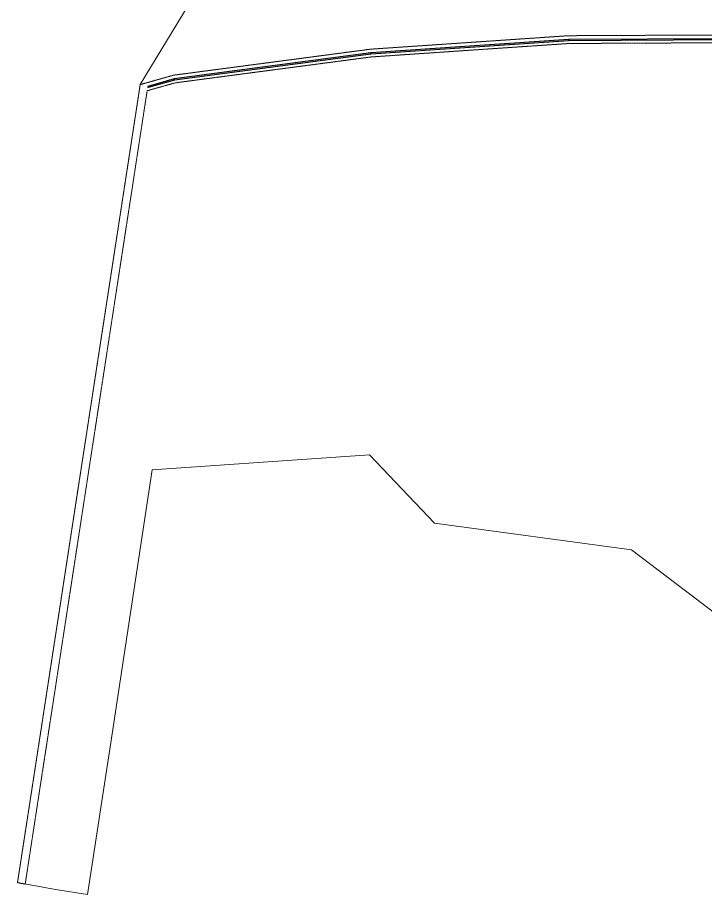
# Model space of a CAD drawing. Header units: metres. Extents: x 292510 to 295946, y 6251475 to 6256272.
# Drawn here: x 292509.8 to 292775, y 6254197.6 to 6254535.7 of the extents above; entities that cross this region are included whole.
import ezdxf

# ---------------------------------------------------------------- set-up
doc = ezdxf.new("R2010")
doc.units = ezdxf.units.M
doc.linetypes.add('HIDDEN', pattern=[0.375, 0.25, -0.125])
doc.linetypes.add('HIDDEN2', pattern=[0.1875, 0.125, -0.0625])
doc.layers.add('Cadastre Land Parcels_SP_EXT', color=7, linetype='Continuous', lineweight=5)
doc.layers.add('Cadastre Other Property_SP_EXT', color=9, linetype='HIDDEN', lineweight=5)
doc.layers.add('Duct_SP_EXT', color=7, linetype='Continuous')

msp = doc.modelspace()

# ---------------------------------------------------------------- linework, layer by layer
at = {"layer": 'Cadastre Land Parcels_SP_EXT', "linetype": 'Continuous'}
for points in [[(292587.47, 6254560.16), (292557.09, 6254509.85), (292557.09, 6254509.85), (292569.93, 6254513.48), (292645.85, 6254523.51), (292722.25, 6254528.71), (292797.58, 6254529.08), (292798.43, 6254529.04), (292830.08, 6254528.16), (292872.25, 6254527), (292995.64, 6254523.61), (293065.69, 6254521.68), (293175.1, 6254518.67), (293281.51, 6254515.74), (293293.51, 6254515.41), (293291.74, 6254524.48), (293287.62, 6254542.76)], [(292797.58, 6254529.08), (292722.25, 6254528.71), (292645.85, 6254523.51), (292569.93, 6254513.48), (292557.09, 6254509.85), (292556.87, 6254508.42), (292556.71, 6254507.36), (292514.29, 6254231.42), (292509.8, 6254202.2), (292524.39, 6254199.51), (292536.76, 6254197.64), (292545.58, 6254255.38), (292561.76, 6254361.36), (292645.53, 6254367.19), (292670.49, 6254340.73), (292746.49, 6254330.54), (292870.83, 6254236.09)]]:
    msp.add_lwpolyline(points, dxfattribs=at)
at = {"layer": 'Cadastre Other Property_SP_EXT', "linetype": 'HIDDEN2'}
msp.add_lwpolyline([(293209.73, 6254517.72), (292854.18, 6254527.5), (292813.73, 6254525.12), (292785.13, 6254529.02), (292722.25, 6254528.71), (292645.85, 6254523.51), (292569.93, 6254513.48), (292557.09, 6254509.85), (292509.8, 6254202.2), (292512.74, 6254201.58), (292559.77, 6254507.49), (292570.54, 6254510.53), (292646.15, 6254520.52), (292722.36, 6254525.71), (292785.01, 6254526.01), (292813.61, 6254522.1), (292853.32, 6254524.52), (293209.44, 6254514.68), (293235.7, 6254508.37), (293295.26, 6254504.22), (293294.78, 6254507.32), (293235.92, 6254511.36), (293209.73, 6254517.72)], close=True, dxfattribs=at)
at = {"layer": 'Duct_SP_EXT'}
for p, q in [((292722.31, 6254527.25), (292646, 6254522.06)), ((292722.32, 6254526.77), (292646.05, 6254521.58)), ((292797.55, 6254527.62), (292722.31, 6254527.25)), ((292722.31, 6254527.25), (292722.32, 6254527.01)), ((292797.54, 6254527.14), (292722.32, 6254526.77)), ((292722.32, 6254526.77), (292722.32, 6254527.01)), ((292646, 6254522.06), (292570.23, 6254512.05)), ((292646, 6254522.06), (292646.02, 6254521.82)), ((292646.05, 6254521.58), (292646.02, 6254521.82)), ((292646.05, 6254521.58), (292570.33, 6254511.57)), ((292570.23, 6254512.05), (292559.97, 6254509.15)), ((292570.23, 6254512.05), (292570.28, 6254511.81)), ((292570.33, 6254511.57), (292570.28, 6254511.81)), ((292559.97, 6254509.15), (292560.03, 6254508.91)), ((292560.1, 6254508.68), (292560.03, 6254508.91)), ((292570.33, 6254511.57), (292560.1, 6254508.68))]:
    msp.add_line(p, q, dxfattribs=at)

doc.saveas('drawing.dxf')
